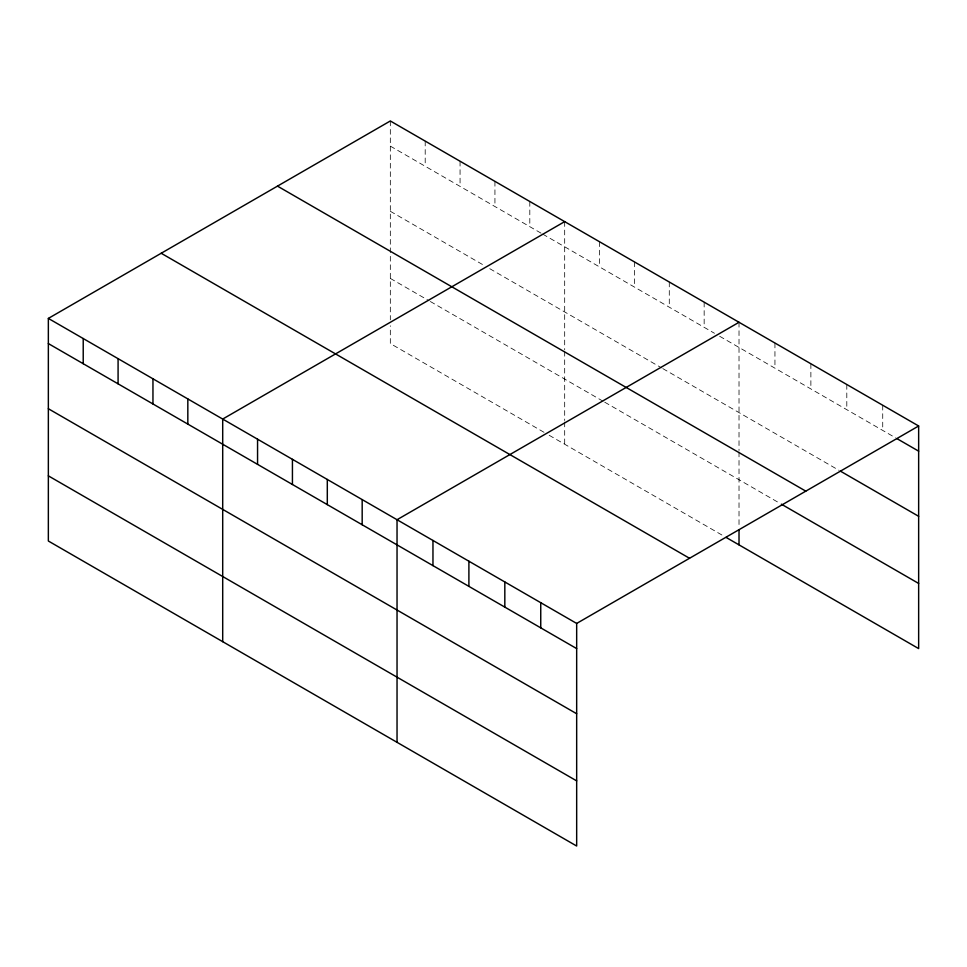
<?xml version="1.0" encoding="UTF-8"?>
<svg xmlns="http://www.w3.org/2000/svg" width="967" height="967" viewBox="0 0 967 967"><rect width="100%" height="100%" fill="white"/><g stroke="black" fill="none" stroke-linecap="round" stroke-linejoin="round"><path stroke-width="0.73" stroke-dasharray="4.83 3.63" d="M390.33 120.972L390.33 319.872M390.33 146.126L541.423 233.373M542.717 234.111L714.48 333.277M719.653 336.262L895.551 437.821M390.33 211.29L484.6 265.72M489.773 268.693L661.537 367.859M662.83 368.608L839.102 470.385M390.33 278.411L429.07 300.785M430.363 301.523L603.42 401.438M604.713 402.187L780.079 503.432M544.01 432.297L390.33 343.563L390.33 325.794M549.183 435.283L723.521 535.936M882.726 405.246L882.726 430.412M846.802 384.503L846.802 409.67M810.878 363.761L810.878 388.927M774.942 343.031L774.942 368.185M739.018 322.289L739.018 450.537M739.018 452L739.018 527.112M704.157 302.151L704.157 327.317M669.285 282.026L669.285 307.18M634.412 261.888L634.412 287.054M599.54 241.762L599.54 266.916M564.68 221.624L564.68 349.885M564.68 351.347L564.68 420.536M564.68 422.011L564.68 444.228M529.807 201.499L529.807 226.653M494.935 181.361L494.935 206.527M460.062 161.235L460.062 186.389M425.202 141.097L425.202 166.264"/><path stroke-width="1.45" d="M48.35 318.409L576.67 623.437L576.67 846.028L48.35 541.012L48.35 318.409L390.33 120.972L918.65 425.988L918.65 648.591L726.108 537.422M564.68 221.624L222.7 419.062L222.7 641.665M739.018 322.289L397.038 519.726L397.038 742.318M576.67 623.437L918.65 425.988M896.832 438.559L918.65 451.154M840.383 471.122L918.65 516.305M277.481 186.123L805.801 491.151M781.36 504.17L918.65 583.439M161.199 253.257L689.519 558.273M48.35 343.575L576.67 648.591M48.35 408.727L576.67 713.743M48.35 475.849L576.67 780.877M739.018 530.073L739.018 544.88M540.746 602.695L540.746 627.849M504.822 581.953L504.822 607.107M468.898 561.211L468.898 586.365M432.962 540.468L432.962 565.622M362.178 499.588L362.178 524.755M327.305 479.463L327.305 504.629M292.433 459.325L292.433 484.491M257.56 439.199L257.56 464.365M187.828 398.936L187.828 424.102M152.955 378.798L152.955 403.964M118.083 358.672L118.083 383.839M83.222 338.535L83.222 363.701"/></g></svg>
